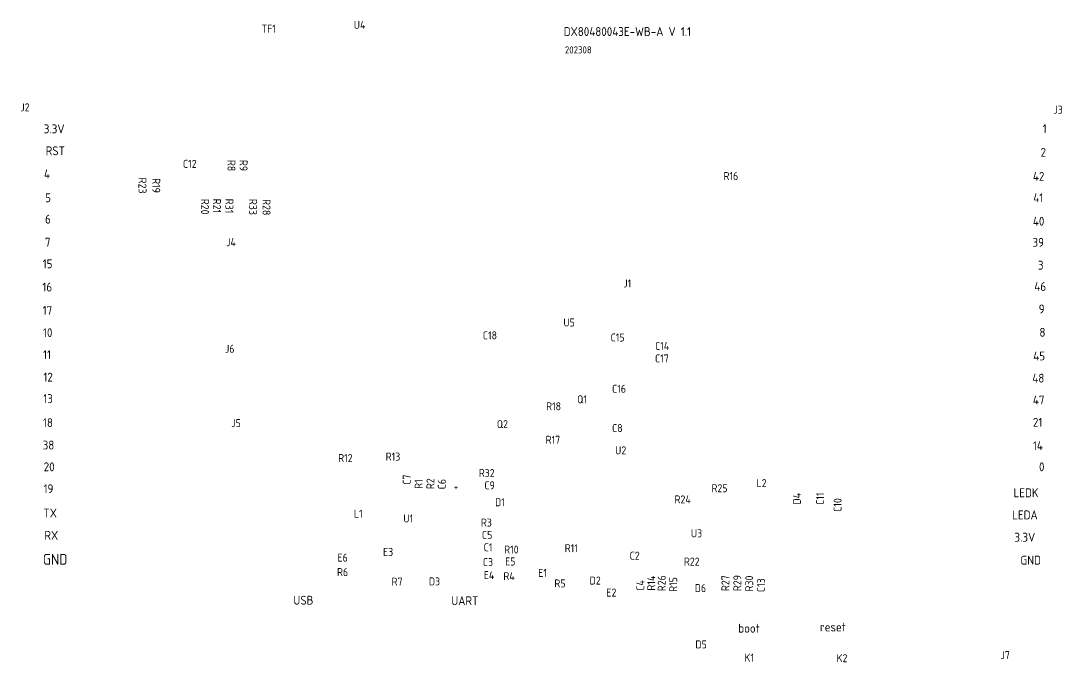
# Model space of a CAD drawing. Header units: millimetres. Extents: x 3623 to 5754, y 1306 to 2007.
# Drawn here: x 3622.5 to 3739.6, y 1770.7 to 1842.7 of the extents above; entities that cross this region are included whole.
import ezdxf

# ---------------------------------------------------------------- set-up
doc = ezdxf.new("R2010")
doc.units = ezdxf.units.MM
doc.header["$LTSCALE"] = 0.1
doc.layers.add('TOPOVERLAY', color=2, linetype='Continuous')
doc.styles.get("Standard").update_dxf_attribs({"font": 'isocp2.shx', "bigfont": 'AllInOneBig.shx'})

msp = doc.modelspace()

# ---------------------------------------------------------------- texts
at = {"layer": 'TOPOVERLAY'}
for s, height, p in [('TF1', 0.9, (3649.554, 1841.382)), ('U4', 0.9, (3659.937, 1841.809)), ('DX80480043E-WB-A V 1.1', 1, (3683.524, 1841.006)), ('202308', 0.8, (3683.661, 1839.045)), ('J2', 0.9, (3622.454, 1832.543)), ('J3', 0.9, (3738.572, 1832.274)), ('3.3V', 1, (3625.093, 1830.074)), ('1', 1, (3737.367, 1830.094)), ('RST', 1, (3625.307, 1827.61)), ('2', 1, (3737.128, 1827.438)), ('C12', 0.9, (3640.735, 1826.193)), ('4', 1, (3625.114, 1825.014)), ('R16', 0.9, (3701.492, 1824.821)), ('42', 1, (3736.264, 1824.735)), ('5', 1, (3625.246, 1822.332)), ('41', 1, (3736.305, 1822.332)), ('6', 1, (3625.236, 1819.929)), ('40', 1, (3736.264, 1819.691)), ('7', 1, (3625.22, 1817.333)), ('J4', 0.9, (3645.581, 1817.394)), ('39', 1, (3736.218, 1817.318)), ('15', 1, (3624.966, 1814.905)), ('3', 1, (3736.828, 1814.758)), ('16', 1, (3624.931, 1812.299)), ('J1', 0.9, (3690.229, 1812.761)), ('46', 1, (3736.422, 1812.365)), ('17', 1, (3624.966, 1809.683)), ('9', 1, (3736.914, 1809.835)), ('U5', 0.9, (3683.493, 1808.367)), ('10', 1, (3624.997, 1807.173)), ('C18', 0.9, (3674.441, 1806.925)), ('C15', 0.9, (3688.802, 1806.681)), ('8', 1, (3737.001, 1807.214)), ('J6', 0.9, (3645.454, 1805.416)), ('C14', 0.9, (3693.8, 1805.736)), ('11', 1, (3625.007, 1804.705)), ('C17', 0.9, (3693.79, 1804.329)), ('45', 1, (3736.305, 1804.557)), ('12', 1, (3625.043, 1802.175)), ('48', 1, (3736.198, 1802.068)), ('C16', 0.9, (3688.964, 1800.92)), ('13', 1, (3625.027, 1799.762)), ('Q1', 0.9, (3685.037, 1799.736)), ('47', 1, (3736.264, 1799.609)), ('R18', 0.9, (3681.549, 1798.949)), ('18', 1, (3624.997, 1797.059)), ('J5', 0.9, (3646.16, 1797.059)), ('Q2', 0.9, (3676.005, 1796.947)), ('21', 1, (3736.264, 1797.1)), ('C8', 0.9, (3688.964, 1796.5)), ('38', 1, (3624.966, 1794.545)), ('R17', 0.9, (3681.497, 1795.19)), ('14', 1, (3736.264, 1794.473)), ('U2', 0.9, (3689.311, 1794.001)), ('R12', 0.9, (3658.179, 1793.132)), ('R13', 0.9, (3663.519, 1793.3)), ('20', 1, (3625.083, 1792.101)), ('R32', 0.9, (3673.985, 1791.456)), ('0', 1, (3736.95, 1792.101)), ('C9', 0.9, (3674.615, 1790.069)), ('L2', 0.9, (3705.204, 1790.321)), ('19', 1, (3625.063, 1789.642)), ('+', 0.8, (3671.184, 1789.932)), ('R25', 0.9, (3700.137, 1789.749)), ('LEDK', 1, (3734.085, 1789.185)), ('D1', 0.9, (3675.814, 1788.174)), ('R24', 0.9, (3695.986, 1788.492)), ('TX', 1, (3625.053, 1786.909)), ('L1', 0.9, (3659.951, 1786.892)), ('LEDA', 1, (3733.932, 1786.696)), ('U1', 0.9, (3665.505, 1786.351)), ('R3', 0.9, (3674.222, 1785.888)), ('RX', 1, (3625.159, 1784.4)), ('C5', 0.9, (3674.336, 1784.496)), ('U3', 0.9, (3697.824, 1784.679)), ('3.3V', 1, (3734.192, 1784.186)), ('C1', 0.9, (3674.527, 1783.109)), ('R10', 0.9, (3676.833, 1782.855)), ('R11', 0.9, (3683.642, 1783.008)), ('GND', 1.2, (3624.983, 1781.606)), ('E6', 0.9, (3658.093, 1781.951)), ('E3', 0.9, (3663.219, 1782.586)), ('C2', 0.9, (3690.94, 1782.17)), ('GND', 1, (3734.867, 1781.611)), ('C3', 0.9, (3674.441, 1781.443)), ('E5', 0.9, (3676.94, 1781.514)), ('R22', 0.9, (3697.036, 1781.504)), ('R6', 0.9, (3658.047, 1780.321)), ('E4', 0.9, (3674.542, 1779.98)), ('R4', 0.9, (3676.747, 1779.863)), ('E1', 0.9, (3680.664, 1780.234)), ('D2', 0.9, (3686.441, 1779.376)), ('R7', 0.9, (3664.184, 1779.249)), ('D3', 0.9, (3668.37, 1779.269)), ('R5', 0.9, (3682.479, 1779.051)), ('D6', 0.9, (3698.256, 1778.522)), ('USB', 1, (3653.15, 1777.11)), ('UART', 1, (3670.9, 1777.054)), ('E2', 0.9, (3688.319, 1778.024)), ('boot', 1, (3703.149, 1773.966)), ('reset', 1, (3712.327, 1774.103)), ('D5', 0.9, (3698.328, 1772.193)), ('K1', 0.9, (3703.845, 1770.709)), ('K2', 0.9, (3714.203, 1770.653)), ('J7', 0.9, (3732.621, 1770.991))]:
    msp.add_text(s, height=height, dxfattribs=at).set_placement(p)
for s, rotation, p in [('R8', 270, (3645.733, 1827.092)), ('R9', 270, (3647.095, 1827.082)), ('R23', 270, (3635.736, 1825.096)), ('R19', 270, (3637.28, 1825.035)), ('R20', 270, (3642.762, 1822.718)), ('R21', 270, (3644.103, 1822.728)), ('R31', 270, (3645.5, 1822.728)), ('R33', 270, (3648.162, 1822.708)), ('R28', 270, (3649.676, 1822.683)), ('C7', 90, (3666.34, 1790.592)), ('R1', 90, (3667.681, 1790.12)), ('R2', 90, (3669.004, 1790.092)), ('C6', 90, (3670.279, 1790.072)), ('D4', 90, (3710.183, 1788.36)), ('C11', 90, (3712.799, 1788.329)), ('C10', 90, (3714.76, 1787.542)), ('R14', 90, (3693.816, 1778.69)), ('R26', 90, (3694.994, 1778.619)), ('R27', 90, (3702.157, 1778.639)), ('R29', 90, (3703.498, 1778.629)), ('R30', 90, (3704.829, 1778.593)), ('C4', 90, (3692.596, 1778.68)), ('R15', 90, (3696.29, 1778.553)), ('C13', 90, (3706.15, 1778.522))]:
    msp.add_text(s, height=0.9, rotation=rotation, dxfattribs=at).set_placement(p)

doc.saveas('drawing.dxf')
